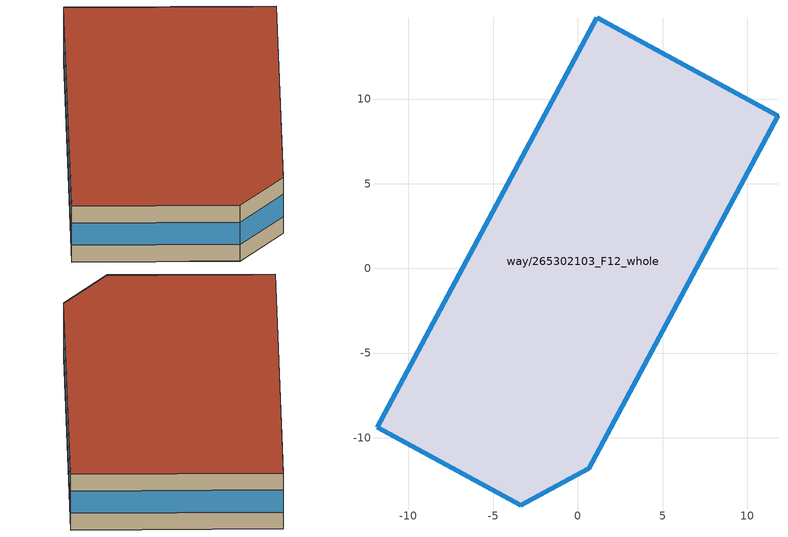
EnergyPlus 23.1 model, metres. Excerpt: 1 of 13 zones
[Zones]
way/265302103_F12_whole
 floor to way/265302103_F11_whole (Floor_Construction): 0.63,-11.84 11.82,9 1.13,14.8 -11.86,-9.39 -3.37,-13.99 z42
 wall outside (Wall_Construction): 1.13,14.8 11.82,9 0.63,-11.84 -3.37,-13.99 -11.86,-9.39 1.13,14.8 z42:45.5
 window (Window_Construction): 1.14,14.79 11.81,9.01 / 11.81,8.99 0.64,-11.83 / 0.63,-11.84 -3.37,-13.99 / -3.38,-13.99 -11.86,-9.39 / -11.85,-9.38 1.13,14.78 z43.05:44.45
 roof outside (Roof_Construction): 11.82,9 0.63,-11.84 -3.37,-13.99 -11.86,-9.39 1.13,14.8 z45.5
[Building]
OpenUBEM_Building: North Axis=0; Terrain=City; Solar Distribution=FullExterior
[Site:Location]
New.York-Central.Park.Obs-Belvedere.Castle: Latitude=40.77889; Longitude=-73.9692; Time Zone=-5; Elevation=48
[SizingPeriod:WeatherFileDays]
AnnualSizingPeriod: Begin Month=1; Begin Day of Month=1; End Month=12; End Day of Month=31; Day of Week for Start Day=Monday; Use Weather File Daylight Saving Period=No; Use Weather File Rain and Snow Indicators=No
[SITE:WATERMAINSTEMPERATURE]
Calculation Method=CorrelationFromWeatherFile
[MATERIAL:NOMASS] Roughness=MediumRough; Thermal Absorptance=0.9; Solar Absorptance=0.7; Visible Absorptance=0.7
Name | Thermal Resistance
Roof_Assembly | 3.47222
Wall_Assembly | 1.73913
Floor_Assembly | 1.94932
[WINDOWMATERIAL:SIMPLEGLAZINGSYSTEM]
Window_Material: UFactor=3.236; Solar Heat Gain Coefficient=0.36; Visible Transmittance=0.6
[CONSTRUCTION]
Roof_Construction: Roof_Assembly
Wall_Construction: Wall_Assembly
Floor_Construction: Floor_Assembly
Window_Construction: Window_Material
[ZONE]
way/265302103_F12_whole: Type=1; Multiplier=1; Ceiling Height=autocalculate; Volume=autocalculate; Floor Area=autocalculate; Part of Total Floor Area=Yes
[PEOPLE]
People_way/265302103_F12_whole: Zone or ZoneList or Space or SpaceList=way/265302103_F12_whole; Number of People Schedule=Occupancy_Schedule_MediumOffice; Number of People Calculation Method=People/Area; People per Floor Area=0.0538213; Fraction Radiant=0.3; Sensible Heat Fraction=autocalculate; Activity Level Schedule=Activity_Level; Carbon Dioxide Generation Rate=3.82e-08; Enable ASHRAE 55 Comfort Warnings=No; Mean Radiant Temperature Calculation Type=ZoneAveraged; Clothing Insulation Calculation Method=ClothingInsulationSchedule; Cold Stress Temperature Threshold=15.56; Heat Stress Temperature Threshold=30
[LIGHTS]
Lights_way/265302103_F12_whole: Zone or ZoneList or Space or SpaceList=way/265302103_F12_whole; Schedule=Lighting_Schedule_MediumOffice; Design Level Calculation Method=Watts/Area; Watts per Zone Floor Area=10.76; Return Air Fraction=0; Fraction Radiant=0.42; Fraction Visible=0; Fraction Replaceable=1; EndUse Subcategory=General; Return Air Fraction Calculated from Plenum Temperature=No; Return Air Fraction Function of Plenum Temperature Coefficient 1=0; Return Air Fraction Function of Plenum Temperature Coefficient 2=0
[ELECTRICEQUIPMENT]
Equipment_way/265302103_F12_whole: Zone or ZoneList or Space or SpaceList=way/265302103_F12_whole; Schedule=Equipment_Schedule_MediumOffice; Design Level Calculation Method=Watts/Area; Watts per Zone Floor Area=10.76; Fraction Latent=0; Fraction Radiant=0.5; Fraction Lost=0; EndUse Subcategory=General
[ZONEINFILTRATION:DESIGNFLOWRATE]
Infiltration_way/265302103_F12_whole: Zone or ZoneList or Space or SpaceList=way/265302103_F12_whole; Schedule=Infiltration_Schedule_MediumOffice; Design Flow Rate Calculation Method=Flow/ExteriorWallArea; Flow Rate per Exterior Surface Area=0.000285; Constant Term Coefficient=1; Temperature Term Coefficient=0; Velocity Term Coefficient=0; Velocity Squared Term Coefficient=0
[HVACTEMPLATE:ZONE:VAV]
way/265302103_F12_whole: Template VAV System=way/265302103_PVAV_Sys; Template Thermostat=way/265302103_F12_whole_Thermostat; Supply Air Maximum Flow Rate=autosize; Zone Minimum Air Flow Input Method=Constant; Constant Minimum Air Flow Fraction=0.3; Outdoor Air Method=Flow/Person; Outdoor Air Flow Rate per Person=0.01; Outdoor Air Flow Rate per Zone Floor Area=0; Outdoor Air Flow Rate per Zone=0; Reheat Coil Type=Electric; Damper Heating Action=Reverse; Baseboard Heating Type=None; Baseboard Heating Capacity=autosize; Zone Cooling Design Supply Air Temperature Input Method=SystemSupplyAirTemperature; Zone Cooling Design Supply Air Temperature=12.8; Zone Cooling Design Supply Air Temperature Difference=11.11; Zone Heating Design Supply Air Temperature Input Method=SupplyAirTemperature; Zone Heating Design Supply Air Temperature=50; Zone Heating Design Supply Air Temperature Difference=30
[SCHEDULE:COMPACT]
Occupancy_Schedule_MediumOffice: Through: 12/31, For: Weekdays, Until: 06:00, 0, Until: 07:00, 0.1, Until: 08:00, 0.2, Until: 12:00, 0.95, Until: 13:00, 0.5, Until: 17:00, 0.95, Until: 18:00, 0.3, Until: 22:00, 0.1, Until: 24:00, 0.05, For: Saturday, Until: 06:00, 0, Until: 08:00, 0.1, Until: 12:00, 0.3, Until: 17:00, 0.1, Until: 19:00, 0.05, Until: 24:00, 0, For: AllOtherDays, Until: 06:00, 0, Until: 18:00, 0.05, Until: 24:00, 0
Lighting_Schedule_MediumOffice: Through: 12/31, For: Weekdays, Until: 05:00, 0.04184, Until: 07:00, 0.08368, Until: 08:00, 0.25105, Until: 17:00, 0.75314, Until: 18:00, 0.41841, Until: 20:00, 0.25105, Until: 22:00, 0.16736, Until: 23:00, 0.08368, Until: 24:00, 0.04184, For: Saturday, Until: 06:00, 0.04184, Until: 08:00, 0.08368, Until: 12:00, 0.25105, Until: 17:00, 0.12552, Until: 24:00, 0.04184, For: AllOtherDays, Until: 24:00, 0.04184
Equipment_Schedule_MediumOffice: Through: 12/31, For: Weekdays, Until: 06:00, 0.307674, Until: 08:00, 0.381235, Until: 12:00, 0.857778, Until: 13:00, 0.76247, Until: 17:00, 0.857778, Until: 18:00, 0.476543, Until: 24:00, 0.381235, For: Saturday, Until: 06:00, 0.230755, Until: 08:00, 0.381235, Until: 12:00, 0.476543, Until: 17:00, 0.33358, Until: 19:00, 0.285926, Until: 24:00, 0.230755, For: AllOtherDays, Until: 06:00, 0.230755, Until: 18:00, 0.285926, Until: 24:00, 0.230755
Infiltration_Schedule_MediumOffice: Through: 12/31, For: Weekdays, Until: 06:00, 1, Until: 07:00, 0.25, Until: 08:00, 0.25, Until: 12:00, 0.25, Until: 13:00, 0.25, Until: 17:00, 0.25, Until: 18:00, 0.25, Until: 22:00, 0.25, Until: 24:00, 0.25, For: Saturday, Until: 06:00, 1, Until: 08:00, 0.25, Until: 12:00, 0.25, Until: 17:00, 0.25, Until: 19:00, 0.25, Until: 24:00, 1, For: AllOtherDays, Until: 06:00, 1, Until: 18:00, 0.25, Until: 24:00, 1
[Schedule:Constant]
Activity_Level: Hourly Value=120
